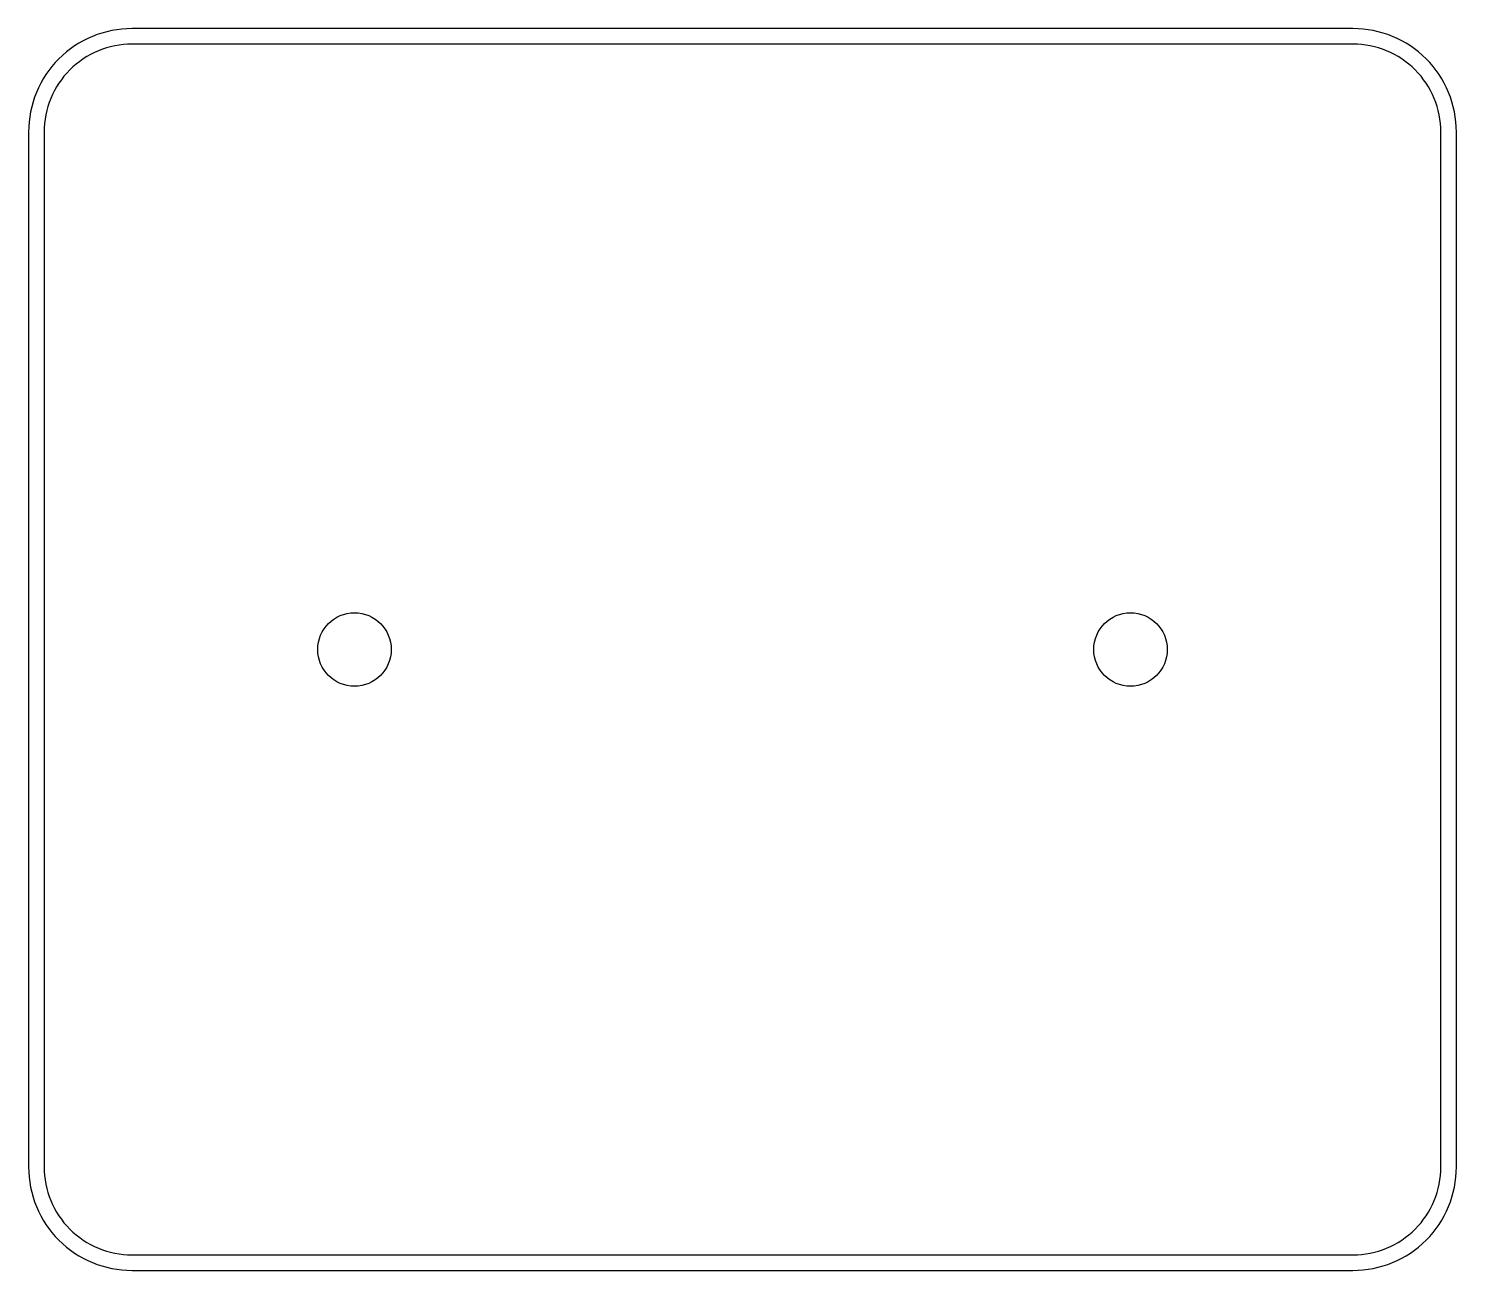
# Model space of a CAD drawing. Header units: millimetres. Extents: x -6.3 to 21.3, y -12 to 12.
import ezdxf

# ---------------------------------------------------------------- set-up
doc = ezdxf.new("R2010")
doc.units = ezdxf.units.MM
doc.layers.add('BOARD_OUTLINE', color=5, linetype='Continuous')
doc.layers.add('BOTTOM_GROUND', color=4, linetype='Continuous')

msp = doc.modelspace()

# ---------------------------------------------------------------- linework, layer by layer
at = {"layer": 'BOARD_OUTLINE'}
msp.add_lwpolyline([(-4.3, -12), (19.3, -12, 0.414214), (21.3, -10), (21.3, 10, 0.414214), (19.3, 12), (-4.3, 12, 0.414214), (-6.3, 10), (-6.3, -10, 0.414214)], format="xyb", close=True, dxfattribs=at)
at = {"layer": 'BOTTOM_GROUND'}
msp.add_lwpolyline([(-4.3, -11.7), (19.3, -11.7, 0.414214), (21, -10), (21, 10, 0.414214), (19.3, 11.7), (-4.3, 11.7, 0.414214), (-6, 10), (-6, -10, 0.414214)], format="xyb", close=True, dxfattribs=at)
for centre in [(0, 0), (15, 0)]:
    msp.add_circle(centre, 0.71, dxfattribs=at)

doc.saveas('drawing.dxf')
